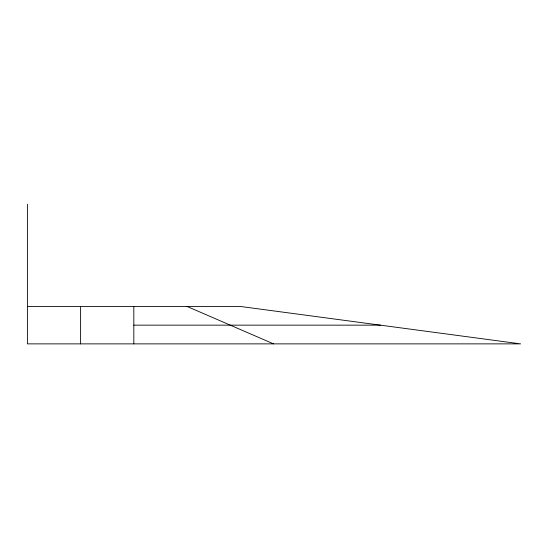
<?xml version="1.0" encoding="UTF-8"?>
<svg xmlns="http://www.w3.org/2000/svg" width="548" height="548" viewBox="0 0 548 548"><rect width="100%" height="100%" fill="white"/><g stroke="black" fill="none" stroke-linecap="round" stroke-linejoin="round"><path stroke-width="0.82" d="M27.4 306.442L240.223 306.442L520.6 343.87L27.4 343.87L27.4 204.13M133.815 325.156L380.415 325.156M187.019 306.442L273.555 343.87M133.815 306.442L133.815 343.87M80.604 306.442L80.604 343.87"/></g></svg>
